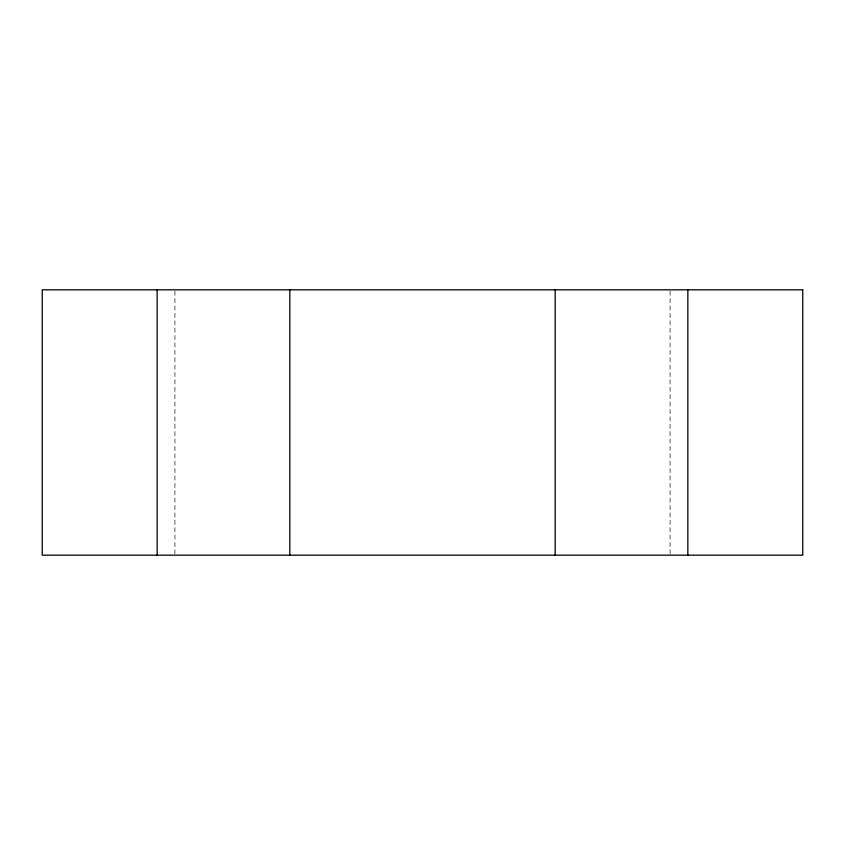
<?xml version="1.0" encoding="UTF-8"?>
<svg xmlns="http://www.w3.org/2000/svg" width="845" height="845" viewBox="0 0 845 845"><rect width="100%" height="100%" fill="white"/><g stroke="black" fill="none" stroke-linecap="round" stroke-linejoin="round"><path stroke-width="0.63" stroke-dasharray="4.22 3.17" d="M670.074 291.145L670.074 553.855M174.926 291.145L174.926 553.855"/><path stroke-width="1.27" d="M687.851 289.824L687.851 555.176M555.176 289.824L555.176 555.176M289.824 289.824L289.824 555.176M157.149 289.824L157.149 555.176M802.75 289.824L42.25 289.824L42.25 555.176L802.75 555.176L802.75 289.824"/></g></svg>
